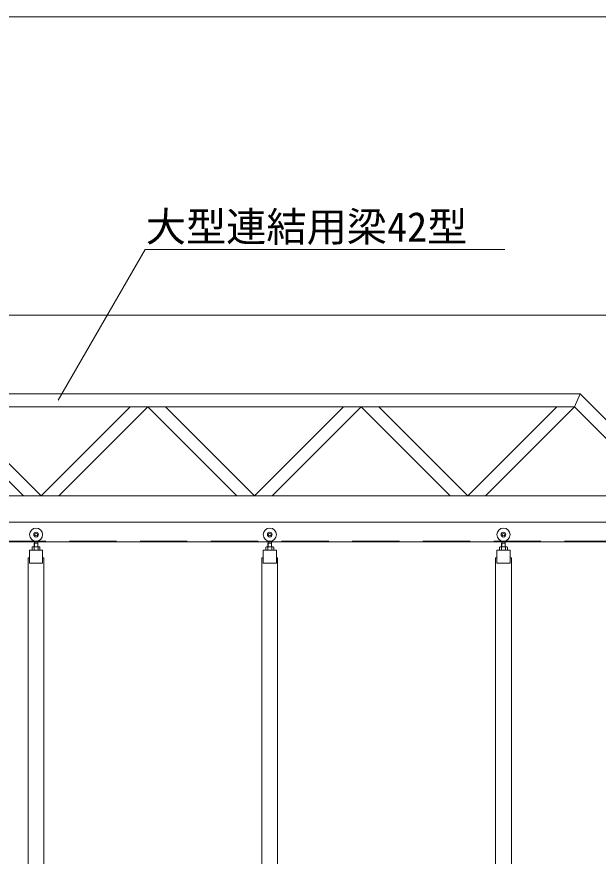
# Model space of a CAD drawing. Units: millimetres, scale not verified. Extents: x -16120 to 16120, y -26100 to 26100.
# Drawn here: x -982 to 1239, y 12077 to 15281 of the extents above; entities that cross this region are included whole.
import ezdxf
from ezdxf.enums import TextEntityAlignment as Align

# ---------------------------------------------------------------- set-up
doc = ezdxf.new("R2010")
doc.units = ezdxf.units.MM
doc.header["$LTSCALE"] = 150
doc.linetypes.add('DASHED1', pattern=[1.8, 1.2, -0.6])
for name, color, linetype, lineweight in [('0-B_寸法', 134, 'Continuous', 18), ('1-0_大型連結用梁42', 134, 'Continuous', 18), ('1-3_中央走行棒', 134, 'Continuous', 18), ('1-B_文字', 134, 'Continuous', 18)]:
    doc.layers.add(name, color=color, linetype=linetype, lineweight=lineweight)
doc.styles.add('ＭＳ ゴシック', font='')
doc.styles.get('ＭＳ ゴシック').set_extended_font_data('MS Gothic')

msp = doc.modelspace()

# ---------------------------------------------------------------- linework, layer by layer
at = {"layer": '0-B_寸法'}
for p, q in [((-12512.3, 15280.8), (1711.7, 15280.8)), ((-2387.3, 14142), (3180.7, 14142))]:
    msp.add_line(p, q, dxfattribs=at)
at = {"layer": '1-0_大型連結用梁42', "linetype": 'DASHED1'}
msp.add_line((-2400.3, 13279), (1729.7, 13279), dxfattribs=at)
at = {"layer": '1-0_大型連結用梁42'}
for points in [[(-2388.3, 13792), (-2388.3, 13842), (1170.2, 13842), (1148.7, 13792), (-2371.3, 13792)], [(1499.7, 13452), (-2388.3, 13452), (-2388.3, 13352), (1499.7, 13352)], [(1499.7, 13352), (-2400.3, 13352), (-2400.3, 13277), (1574.7, 13277)]]:
    msp.add_lwpolyline(points, dxfattribs=at)
for points in [[(1560.2, 13452), (1488.7, 13452), (1148.7, 13792), (1170.2, 13842)], [(-888.8, 13452), (-1228.8, 13792), (-1296.3, 13792), (-956.3, 13452)], [(-888.8, 13452), (-548.8, 13792), (-481.3, 13792), (-821.3, 13452)], [(-73.8, 13452), (-413.8, 13792), (-481.3, 13792), (-141.3, 13452)], [(-73.8, 13452), (266.2, 13792), (333.7, 13792), (-6.3, 13452)], [(741.2, 13452), (401.2, 13792), (333.7, 13792), (673.7, 13452)], [(741.2, 13452), (1081.2, 13792), (1148.7, 13792), (808.7, 13452)]]:
    msp.add_lwpolyline(points, close=True, dxfattribs=at)
at = {"layer": '1-3_中央走行棒'}
for p, q in [((-914.5, 13258), (-914.5, 13271)), ((-914, 13271), (-914, 13279.8)), ((-901.5, 13271), (-901.5, 13279.8)), ((-901.1, 13258), (-901.1, 13271)), ((-22, 13258), (-22, 13271)), ((-21.5, 13271), (-21.5, 13279.8)), ((-9, 13271), (-9, 13279.8)), ((-8.6, 13258), (-8.6, 13271)), ((870.5, 13258), (870.5, 13271)), ((871, 13271), (871, 13279.8)), ((883.5, 13271), (883.5, 13279.8)), ((883.9, 13258), (883.9, 13271)), ((-896.6, 13258), (-918.9, 13258)), ((-915.3, 13258), (-918.9, 13258)), ((-915.7, 13258), (-915.7, 13258)), ((-915.3, 13256), (-915.3, 13245)), ((-896.6, 13258), (-900.3, 13258)), ((-900.3, 13256), (-900.3, 13245)), ((-899.8, 13258), (-899.8, 13258)), ((-4.1, 13258), (-26.4, 13258)), ((-22.8, 13258), (-26.4, 13258)), ((-23.2, 13258), (-23.2, 13258)), ((-22.8, 13256), (-22.8, 13245)), ((-4.1, 13258), (-7.8, 13258)), ((-7.8, 13256), (-7.8, 13245)), ((-7.3, 13258), (-7.3, 13258)), ((888.4, 13258), (866.1, 13258)), ((869.7, 13258), (866.1, 13258)), ((869.3, 13258), (869.3, 13258)), ((869.7, 13256), (869.7, 13245)), ((888.4, 13258), (884.7, 13258)), ((884.7, 13256), (884.7, 13245)), ((885.2, 13258), (885.2, 13258))]:
    msp.add_line(p, q, dxfattribs=at)
for points in [[(-915.7, 13258), (-914.8, 13258), (-914.8, 13271), (-907.8, 13271)], [(-899.8, 13258), (-900.8, 13258), (-900.8, 13271), (-907.8, 13271)], [(-23.2, 13258), (-22.3, 13258), (-22.3, 13271), (-15.3, 13271)], [(-7.3, 13258), (-8.3, 13258), (-8.3, 13271), (-15.3, 13271)], [(869.3, 13258), (870.2, 13258), (870.2, 13271), (877.2, 13271)], [(885.2, 13258), (884.2, 13258), (884.2, 13271), (877.2, 13271)], [(-922.5, 13256), (-922.5, 13245), (-893, 13245), (-893, 13256)], [(-30, 13256), (-30, 13245), (-0.5, 13245), (-0.5, 13256)], [(862.5, 13256), (862.5, 13245), (892, 13245), (892, 13256)], [(-937.8, 11883), (-937.8, 13215), (-932.8, 13215)], [(-882.8, 13215), (-877.8, 13215), (-877.8, 11883)], [(-45.3, 11883), (-45.3, 13215), (-40.3, 13215)], [(9.7, 13215), (14.7, 13215), (14.7, 11883)], [(847.2, 11883), (847.2, 13215), (852.2, 13215)], [(902.2, 13215), (907.2, 13215), (907.2, 11883)]]:
    msp.add_lwpolyline(points, dxfattribs=at)
for points in [[(-882.8, 13195), (-932.8, 13195), (-932.8, 13245), (-882.8, 13245)], [(9.7, 13195), (-40.3, 13195), (-40.3, 13245), (9.7, 13245)], [(902.2, 13195), (852.2, 13195), (852.2, 13245), (902.2, 13245)]]:
    msp.add_lwpolyline(points, close=True, dxfattribs=at)
for centre, radius in [((-907.8, 13304), 25), ((-907.8, 13304), 9), ((-907.8, 13304), 5), ((-15.3, 13304), 25), ((-15.3, 13304), 9), ((-15.3, 13304), 5), ((877.2, 13304), 25), ((877.2, 13304), 9), ((877.2, 13304), 5)]:
    msp.add_circle(centre, radius, dxfattribs=at)
for centre, radius, start, end in [((-918.9, 13253.7), 4.29, 32.227, 147.773), ((-907.8, 13242.9), 15.1, 60.137, 119.863), ((-896.6, 13253.7), 4.29, 32.227, 147.773), ((-26.4, 13253.7), 4.29, 32.227, 147.773), ((-15.3, 13242.9), 15.1, 60.137, 119.863), ((-4.1, 13253.7), 4.29, 32.227, 147.773), ((866.1, 13253.7), 4.29, 32.227, 147.773), ((877.2, 13242.9), 15.1, 60.137, 119.863), ((888.4, 13253.7), 4.29, 32.227, 147.773)]:
    msp.add_arc(centre, radius, start, end, dxfattribs=at)
at = {"layer": '1-B_文字'}
msp.add_line((-490.7, 14392.3), (882.9, 14392.3), dxfattribs=at)
msp.add_lwpolyline([(-823.2, 13817.3), (-491.2, 14392.3), (-490.7, 14392.3)], dxfattribs=at)

# ---------------------------------------------------------------- texts
at = {"layer": '1-B_文字', "style": 'ＭＳ ゴシック'}
msp.add_text('大型連結用梁42型', height=112.6, dxfattribs=at).set_placement((-489.1, 14389.1), align=Align.BOTTOM_LEFT)

doc.saveas('drawing.dxf')
